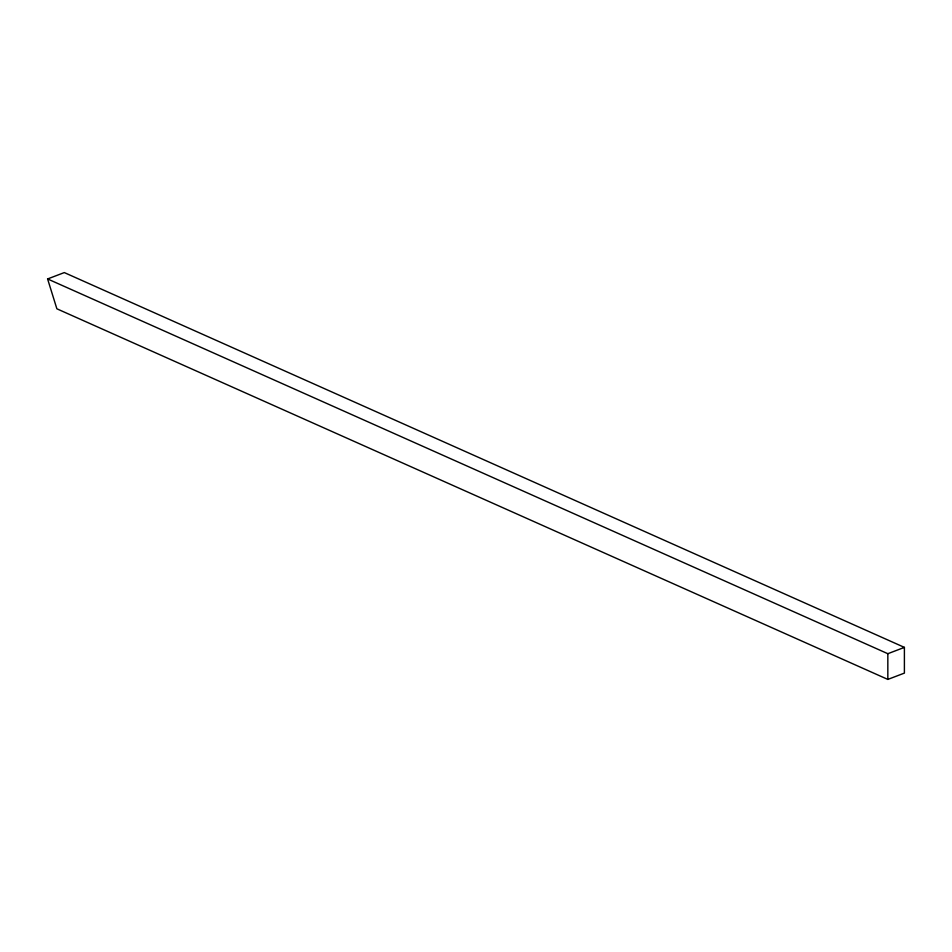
<?xml version="1.0" encoding="UTF-8"?>
<svg xmlns="http://www.w3.org/2000/svg" width="952" height="952" viewBox="0 0 952 952"><rect width="100%" height="100%" fill="white"/><g stroke="black" fill="none" stroke-linecap="round" stroke-linejoin="round"><path stroke-width="1.43" d="M887.835 679.419L887.835 653.703L47.6 278.948L56.87 308.793L887.835 679.419L904.4 673.1L904.4 647.384L64.308 272.581L47.6 278.948M887.835 653.703L904.4 647.384"/></g></svg>
